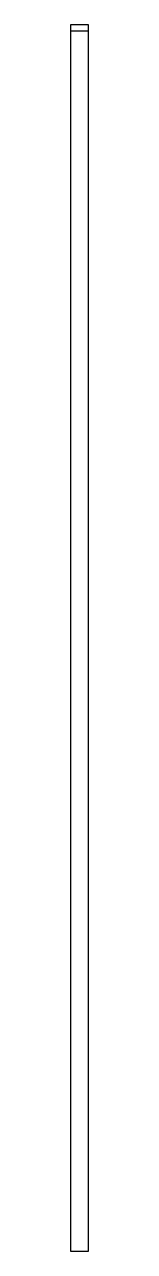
# Model space of a CAD drawing. Header units: millimetres. Extents: x 30 to 31.3, y 0 to 95.5.
import ezdxf

# ---------------------------------------------------------------- set-up
doc = ezdxf.new("R2010")
doc.units = ezdxf.units.MM
doc.layers.get('0').update_dxf_attribs({"linetype": 'CONTINUOUS'})

msp = doc.modelspace()

# ---------------------------------------------------------------- linework, layer by layer
msp.add_line((30, 95), (31.333, 95))
msp.add_lwpolyline([(30, 95), (30, 95.5), (31.333, 95.5), (31.333, 0), (30, 0)], close=True)

doc.saveas('drawing.dxf')
